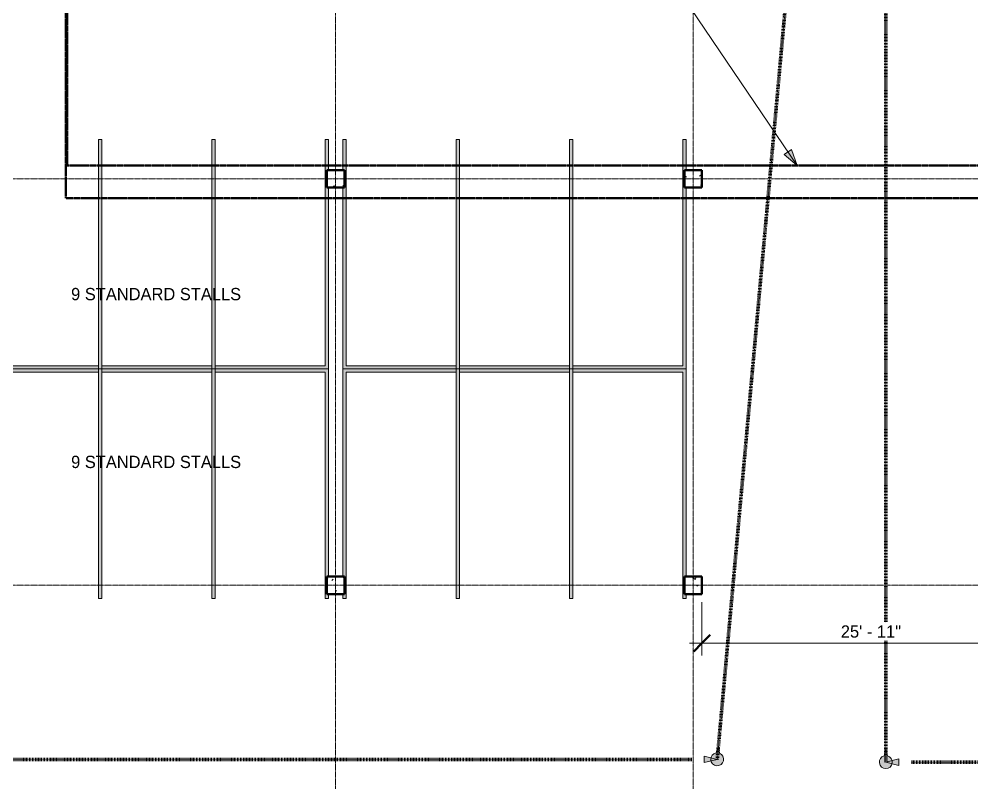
# Model space of a CAD drawing. Header units: metres. Extents: x -4294 to -464, y 9706 to 12475.
# Drawn here: x -3444 to -2572, y 10286 to 10985 of the extents above; entities that cross this region are included whole.
import ezdxf

# ---------------------------------------------------------------- set-up
doc = ezdxf.new("R2010")
doc.units = ezdxf.units.M
for name, pattern in [('Dash', [0.25, 0.125, -0.125]), ('Dash 1_16_', [0.125, 0.0625, -0.0625]), ('Grid Line 1_2_', [0.875, 0.5, -0.125, 0.125, -0.125])]:
    doc.linetypes.add(name, pattern=pattern)
for name, color, linetype, lineweight in [('0-1', 7, 'Continuous', 5), ('0-3', 7, 'Continuous', 9), ('A-ANNO-DIMS', 211, 'Continuous', 9), ('A-ANNO-DIMS-120', 211, 'Continuous', 9), ('A-ANNO-NOTE', 131, 'Continuous', 9), ('A-GENM', 5, 'Continuous', 9), ('A-GENM-6', 5, 'Dash', 140), ('C-PROP-LINE-2', 91, 'Dash 1_16_', 50), ('G-ANNO-TEXT-1', 147, 'Continuous', 20), ('S-COLS', 52, 'Continuous', 9), ('S-COLS-1', 250, 'Continuous', 50), ('S-GRID-1', 1, 'Grid Line 1_2_', 9)]:
    doc.layers.add(name, color=color, linetype=linetype, lineweight=lineweight)
doc.styles.add('Century Gothic', font='ufonts.com_century-gothic.ttf', dxfattribs={"height": 11.25})
doc.dimstyles.new('OD__1_8__Tol__', dxfattribs={"dimscale": 12, "dimtxt": 11.746893, "dimasz": 1.25, "dimexe": 0.9375, "dimexo": 0.625, "dimgap": 0.15625, "dimtad": 1, "dimdec": 3, "dimrnd": 0.125, "dimzin": 3, "dimdsep": 46, "dimlunit": 4, "dimtxsty": 'Century Gothic', "dimblk1": 'OBLIQUE', "dimblk2": 'OBLIQUE', "dimsah": 1, "dimcen": 0.09, "dimdle": 0.9375, "dimazin": 0, "dimtfac": 1, "dimtdec": 4, "dimtix": 1, "dimtmove": 0, "dimatfit": 3, "dimfxl": 1, "dimtvp": 1, "dimtfill": 1, "dimfrac": 2, "dimtolj": 1, "dimtzin": 0, "dimarcsym": 2})

# ---------------------------------------------------------------- blocks, each defined once
blk = doc.blocks.new('Concrete-Rectangular-Column - ONE-V14-FLOOR PLAN - BASEMENT')
at = {"layer": 'S-COLS'}
h = blk.add_hatch(dxfattribs=at)
h.set_pattern_fill('FP_17', color=256, style=0, pattern_type=2)
h.set_pattern_definition([(50, (3154.324, -10839.19), (34.4287, -3.01202), [3.6, -39.6]), (355, (3154.324, -10839.19), (-6.6596, 36.10481), [2.88, -31.68]), (100.451, (3157.193, -10839.44), (27.76876, 33.0931), [3.06, -33.655]), (46.184, (3154.324, -10829.59), (51.22752, -7.94535), [5.4, -59.4]), (96.636, (3158.593, -10830.25), (44.86319, 46.7577), [4.589, -50.482]), (351.184, (3154.324, -10829.59), (44.86417, 46.75745), [4.32, -47.52]), (21, (3159.124, -10831.99), (28.65176, -19.325734), [3.6, -39.6]), (326, (3159.124, -10831.99), (11.67934, 34.80662), [2.88, -31.68]), (71.451, (3161.51, -10833.6), (40.33096, 15.48132), [3.06, -33.655]), (37.5, (3154.324, -10839.189), (0.583112, 15.978979), [1.584, -29.712, 1.584, -30.576, -31.8]), (37.5, (3154.324, -10839.189), (0.583112, 15.978979), [-63.456, 1.584, -30.216]), (7.5, (3154.324, -10839.189), (12.62689, 18.932107), [1.584, -16.752, 1.584, -28.992, -12.12]), (7.5, (3154.324, -10839.189), (12.62689, 18.932107), [-48.912, 1.584, -10.536]), (327.5, (3143.62, -10839.189), (25.622992, -1.082799), [1.584, -10.416, 1.584, -35.856, -49.68]), (327.5, (3143.62, -10839.189), (25.622992, -1.082799), [-49.44, 1.584, -48.096]), (317.5, (3138.82, -10839.19), (27.99243, 4.80496), [1.584, -14.016, 1.584, -23.28, -35.28]), (317.5, (3138.82, -10839.19), (27.99243, 4.80496), [-40.464, 1.584, -33.696])])
h.paths.add_polyline_path([(8, -8), (8, 8), (-8, 8), (-8, -8), (7.14, -8)], flags=0)
at = {"layer": 'S-COLS-1'}
for p, q in [((8, 8), (-8, 8)), ((-8, 8), (-8, -8)), ((8, -8), (8, 8)), ((-8, -8), (8, -8))]:
    blk.add_line(p, q, dxfattribs=at)
blk = doc.blocks.new('Concrete-Rectangular-Column - ONE-V15-FLOOR PLAN - BASEMENT')
at = {"layer": 'S-COLS'}
h = blk.add_hatch(dxfattribs=at)
h.set_pattern_fill('FP_18', color=256, style=0, pattern_type=2)
h.set_pattern_definition([(50, (2827.324, -10839.19), (34.4287, -3.01202), [3.6, -39.6]), (355, (2827.324, -10839.19), (-6.6596, 36.10481), [2.88, -31.68]), (100.451, (2830.193, -10839.44), (27.76876, 33.0931), [3.06, -33.655]), (46.184, (2827.324, -10829.59), (51.22752, -7.94535), [5.4, -59.4]), (96.636, (2831.593, -10830.25), (44.86319, 46.7577), [4.589, -50.482]), (351.184, (2827.324, -10829.59), (44.86417, 46.75745), [4.32, -47.52]), (21, (2832.124, -10831.99), (28.65176, -19.325734), [3.6, -39.6]), (326, (2832.124, -10831.99), (11.67934, 34.80662), [2.88, -31.68]), (71.451, (2834.51, -10833.6), (40.33096, 15.48132), [3.06, -33.655]), (37.5, (2827.324, -10839.189), (0.583112, 15.978979), [1.584, -29.712, 1.584, -30.576, -31.8]), (37.5, (2827.324, -10839.189), (0.583112, 15.978979), [-63.456, 1.584, -30.216]), (7.5, (2827.324, -10839.189), (12.62689, 18.932107), [1.584, -16.752, 1.584, -28.992, -12.12]), (7.5, (2827.324, -10839.189), (12.62689, 18.932107), [-48.912, 1.584, -10.536]), (327.5, (2816.62, -10839.189), (25.622992, -1.0828), [1.584, -10.416, 1.584, -35.856, -49.68]), (327.5, (2816.62, -10839.189), (25.622992, -1.0828), [-49.44, 1.584, -48.096]), (317.5, (2811.82, -10839.19), (27.99243, 4.80496), [1.584, -14.016, 1.584, -23.28, -35.28]), (317.5, (2811.82, -10839.19), (27.99243, 4.80496), [-40.464, 1.584, -33.696])])
h.paths.add_polyline_path([(8, -8), (8, 8), (-8, 8), (-8, -8), (-6.5, -8)], flags=0)
at = {"layer": 'S-COLS-1'}
for p, q in [((8, 8), (-8, 8)), ((-8, 8), (-8, -8)), ((8, -8), (8, 8)), ((-8, -8), (8, -8))]:
    blk.add_line(p, q, dxfattribs=at)
blk = doc.blocks.new('Concrete-Rectangular-Column - ONE-V18-FLOOR PLAN - BASEMENT')
at = {"layer": 'S-COLS'}
h = blk.add_hatch(dxfattribs=at)
h.set_pattern_fill('FP_21', color=256, style=0, pattern_type=2)
h.set_pattern_definition([(50, (2827.324, -10467.19), (34.4287, -3.01202), [3.6, -39.6]), (355, (2827.324, -10467.19), (-6.6596, 36.10481), [2.88, -31.68]), (100.451, (2830.193, -10467.44), (27.76876, 33.0931), [3.06, -33.655]), (46.184, (2827.324, -10457.59), (51.22752, -7.94535), [5.4, -59.4]), (96.636, (2831.593, -10458.25), (44.86319, 46.7577), [4.589, -50.482]), (351.184, (2827.324, -10457.59), (44.86417, 46.75745), [4.32, -47.52]), (21, (2832.124, -10459.99), (28.65176, -19.325734), [3.6, -39.6]), (326, (2832.124, -10459.99), (11.67934, 34.80662), [2.88, -31.68]), (71.451, (2834.51, -10461.6), (40.33096, 15.48132), [3.06, -33.655]), (37.5, (2827.324, -10467.189), (0.583112, 15.978979), [1.584, -29.712, 1.584, -30.576, -31.8]), (37.5, (2827.324, -10467.189), (0.583112, 15.978979), [-63.456, 1.584, -30.216]), (7.5, (2827.324, -10467.189), (12.62689, 18.932107), [1.584, -16.752, 1.584, -28.992, -12.12]), (7.5, (2827.324, -10467.189), (12.62689, 18.932107), [-48.912, 1.584, -10.536]), (327.5, (2816.62, -10467.189), (25.622992, -1.0828), [1.584, -10.416, 1.584, -35.856, -49.68]), (327.5, (2816.62, -10467.189), (25.622992, -1.0828), [-49.44, 1.584, -48.096]), (317.5, (2811.82, -10467.19), (27.99243, 4.80496), [1.584, -14.016, 1.584, -23.28, -35.28]), (317.5, (2811.82, -10467.19), (27.99243, 4.80496), [-40.464, 1.584, -33.696])])
h.paths.add_polyline_path([(-8, -8), (8, -8), (8, 8), (-8, 8)], flags=0)
at = {"layer": 'S-COLS-1'}
for p, q in [((8, 8), (-8, 8)), ((-8, 8), (-8, -8)), ((8, -8), (8, 8)), ((-8, -8), (8, -8))]:
    blk.add_line(p, q, dxfattribs=at)
blk = doc.blocks.new('Concrete-Rectangular-Column - ONE-V24-FLOOR PLAN - BASEMENT')
at = {"layer": 'S-COLS'}
h = blk.add_hatch(dxfattribs=at)
h.set_pattern_fill('FP_27', color=256, style=0, pattern_type=2)
h.set_pattern_definition([(50, (3154.324, -10467.19), (34.4287, -3.01202), [3.6, -39.6]), (355, (3154.324, -10467.19), (-6.6596, 36.10481), [2.88, -31.68]), (100.451, (3157.193, -10467.44), (27.76876, 33.0931), [3.06, -33.655]), (46.184, (3154.324, -10457.59), (51.22752, -7.94535), [5.4, -59.4]), (96.636, (3158.593, -10458.25), (44.86319, 46.7577), [4.589, -50.482]), (351.184, (3154.324, -10457.59), (44.86417, 46.75745), [4.32, -47.52]), (21, (3159.124, -10459.99), (28.65176, -19.325734), [3.6, -39.6]), (326, (3159.124, -10459.99), (11.67934, 34.80662), [2.88, -31.68]), (71.451, (3161.51, -10461.6), (40.33096, 15.48132), [3.06, -33.655]), (37.5, (3154.324, -10467.189), (0.583112, 15.978979), [1.584, -29.712, 1.584, -30.576, -31.8]), (37.5, (3154.324, -10467.189), (0.583112, 15.978979), [-63.456, 1.584, -30.216]), (7.5, (3154.324, -10467.189), (12.62689, 18.932107), [1.584, -16.752, 1.584, -28.992, -12.12]), (7.5, (3154.324, -10467.189), (12.62689, 18.932107), [-48.912, 1.584, -10.536]), (327.5, (3143.62, -10467.189), (25.622992, -1.0828), [1.584, -10.416, 1.584, -35.856, -49.68]), (327.5, (3143.62, -10467.189), (25.622992, -1.0828), [-49.44, 1.584, -48.096]), (317.5, (3138.82, -10467.19), (27.99243, 4.80496), [1.584, -14.016, 1.584, -23.28, -35.28]), (317.5, (3138.82, -10467.19), (27.99243, 4.80496), [-40.464, 1.584, -33.696])])
h.paths.add_polyline_path([(8, -8), (8, 8), (-8, 8), (-8, -8), (6.56, -8)], flags=0)
at = {"layer": 'S-COLS-1'}
for p, q in [((8, 8), (-8, 8)), ((-8, 8), (-8, -8)), ((8, -8), (8, 8)), ((-8, -8), (8, -8))]:
    blk.add_line(p, q, dxfattribs=at)
blk = doc.blocks.new('CTR - 1st Phase - Shell_rvt-1-FLOOR PLAN - BASEMENT')
at = {"layer": 'S-GRID-1'}
for p, q in [((-3154.32, 9836.18), (-3154.32, 12413.74)), ((-2827.32, 9836.18), (-2827.32, 12413.74)), ((-464.45, 10839.19), (-4232.19, 10839.19)), ((-464.45, 10467.19), (-4232.19, 10467.19))]:
    blk.add_line(p, q, dxfattribs=at)
at = {"layer": '0-3'}
for name, p in [('Concrete-Rectangular-Column - ONE-V14-FLOOR PLAN - BASEMENT', (-3154.32, 10839.19)), ('Concrete-Rectangular-Column - ONE-V15-FLOOR PLAN - BASEMENT', (-2827.32, 10839.19)), ('Concrete-Rectangular-Column - ONE-V24-FLOOR PLAN - BASEMENT', (-3154.32, 10467.19)), ('Concrete-Rectangular-Column - ONE-V18-FLOOR PLAN - BASEMENT', (-2827.32, 10467.19))]:
    blk.add_blockref(name, p, dxfattribs=at)
blk = doc.blocks.new('Path of Travel - 02 Middle-1950433-FLOOR PLAN - BASEMENT')
at = {"layer": 'A-GENM'}
for points in [[(7.54, 5.71), (6.52, 5.42), (5.09, 4.51), (3.96, 3.23), (3.23, 1.55), (3.01, 0), (3.25, -1.68), (3.96, -3.23), (5.09, -4.51), (6.52, -5.42), (8.16, -5.89), (9.86, -5.87), (11.49, -5.36), (12.91, -4.42), (14, -3.12), (14.68, -1.55), (20.91, 0), (14.68, 1.55), (13.9, 3.23), (12.77, 4.51), (11.49, 5.36), (10.38, 5.71), (8.96, 0), (7.61, 5.42)], [(674.91, 3), (674.91, -3), (686.96, 0)]]:
    blk.add_hatch(color=256, dxfattribs=at).paths.add_polyline_path(points, flags=0)
for p, q in [((20.91, 0), (14.68, 1.55)), ((686.96, 0), (674.91, 3)), ((674.91, 3), (674.91, -3)), ((14.68, -1.55), (20.91, 0)), ((674.91, -3), (686.96, 0))]:
    blk.add_line(p, q, dxfattribs=at)
blk.add_arc((8.95, 0), 5.94, 15.16159, 344.83841, dxfattribs=at)
at = {"layer": 'A-GENM-6'}
blk.add_line((8.96, 0), (663.96, 0), dxfattribs=at)
blk = doc.blocks.new('Path of Travel - 02 Middle-1950498-FLOOR PLAN - BASEMENT')
at = {"layer": 'A-GENM'}
blk.add_hatch(color=256, dxfattribs=at).paths.add_polyline_path([(3.01, 0), (3.25, -1.68), (3.96, -3.23), (5.09, -4.51), (6.52, -5.42), (7.54, -5.71), (8.96, 0), (10.38, -5.71), (11.49, -5.36), (12.91, -4.42), (14, -3.12), (14.68, -1.55), (20.91, 0), (14.68, 1.55), (13.9, 3.23), (12.77, 4.51), (11.49, 5.36), (9.86, 5.87), (8.16, 5.89), (6.52, 5.42), (5.09, 4.51), (3.96, 3.23), (3.23, 1.55)], flags=0)
for p, q in [((20.91, 0), (14.68, 1.55)), ((14.68, -1.55), (20.91, 0))]:
    blk.add_line(p, q, dxfattribs=at)
blk.add_arc((8.95, 0), 5.94, 15.16159, 344.83841, dxfattribs=at)
at = {"layer": 'A-GENM-6'}
blk.add_line((8.96, 0), (1563.96, 0), dxfattribs=at)
blk = doc.blocks.new('Path of Travel - 02 Middle-1950850-FLOOR PLAN - BASEMENT')
at = {"layer": 'A-GENM'}
blk.add_hatch(color=256, dxfattribs=at).paths.add_polyline_path([(973.41, -3), (985.45, 0), (973.41, 3)], flags=0)
for p, q in [((985.45, 0), (973.41, 3)), ((973.41, 3), (973.41, -3)), ((973.41, -3), (985.45, 0))]:
    blk.add_line(p, q, dxfattribs=at)
at = {"layer": 'A-GENM-6'}
blk.add_line((8.96, 0), (962.45, 0), dxfattribs=at)
blk = doc.blocks.new('Path of Travel - 02 Middle-1950962-FLOOR PLAN - BASEMENT')
at = {"layer": 'A-GENM'}
blk.add_hatch(color=256, dxfattribs=at).paths.add_polyline_path([(3.01, 0), (3.25, -1.68), (3.96, -3.23), (5.09, -4.51), (6.52, -5.42), (8.16, -5.89), (9.86, -5.87), (11.49, -5.36), (12.91, -4.42), (14, -3.12), (14.68, -1.55), (20.91, 0), (14.68, 1.55), (14, 3.12), (12.91, 4.42), (11.49, 5.37), (9.87, 5.86), (8.96, 0), (7.03, 5.56), (6.52, 5.42), (5.09, 4.51), (3.96, 3.23), (3.25, 1.68), (3.06, 0.39)], flags=0)
for p, q in [((20.91, 0), (14.68, 1.55)), ((14.68, -1.55), (20.91, 0))]:
    blk.add_line(p, q, dxfattribs=at)
blk.add_arc((8.95, 0), 5.94, 15.16159, 344.83841, dxfattribs=at)
at = {"layer": 'A-GENM-6'}
blk.add_line((8.96, 0), (1567.86, 0), dxfattribs=at)
blk = doc.blocks.new('Parking_Stall_Multiple - STANDARD-1982617-FLOOR PLAN - BASEMENT')
at = {"layer": 'A-GENM'}
h = blk.add_hatch(color=256, dxfattribs=at)
h.paths.add_polyline_path([(210, -106.67), (106.5, -105.17), (3, -106.67), (128.62, -106.67)], flags=0)
h.paths.add_polyline_path([(0, -103.67), (0.08, -106.58), (0, -106.67), (3, -106.67), (1.5, -105.17)], flags=0)
h.paths.add_polyline_path([(210, -3), (210, 0), (206, 0), (206, -1.5), (190, -1.5), (190, 0), (0, 0), (0, -103.67), (3, -103.67), (3, -3), (128.62, -3)], flags=0)
h = blk.add_hatch(color=256, dxfattribs=at)
h.paths.add_polyline_path([(210, -210.34), (106.5, -208.84), (3, -210.34), (128.62, -210.34)], flags=0)
h.paths.add_polyline_path([(210, -106.67), (210, -103.67), (0, -103.67), (3, -106.67), (106.5, -105.17), (128.62, -105.49)], flags=0)
h.paths.add_polyline_path([(3, -210.34), (0, -207.34), (0.08, -210.25), (0, -210.34)], flags=0)
h.paths.add_polyline_path([(0, -106.67), (0.08, -106.58), (0, -103.67)], flags=0)
h.paths.add_polyline_path([(3, -174.91), (3, -106.67), (0, -106.67), (0, -207.34), (3, -207.34)], flags=0)
h = blk.add_hatch(color=256, dxfattribs=at)
h.paths.add_polyline_path([(3, -210.34), (106.5, -208.84), (210, -210.34), (210, -207.34), (0, -207.34)], flags=0)
h.paths.add_polyline_path([(0, -210.34), (0.08, -210.25), (0, -207.34)], flags=0)
h.paths.add_polyline_path([(210, -312.5), (210, -311), (3, -311), (3, -210.34), (0, -210.34), (0, -314), (190, -314), (190, -312.5), (206, -312.5), (206, -314), (210, -314)], flags=0)
for p, q in [((190, 0), (0, 0)), ((0, 0), (0, -106.67)), ((210, 0), (206, 0)), ((210, -3), (210, 0)), ((3, -103.67), (3, -3)), ((3, -3), (210, -3)), ((210, -103.67), (0, -103.67)), ((0, -103.67), (0, -210.34)), ((210, -103.67), (3, -103.67)), ((210, -106.67), (210, -103.67)), ((210, -106.67), (210, -103.67)), ((0, -106.67), (210, -106.67)), ((3, -207.34), (3, -106.67)), ((3, -106.67), (210, -106.67)), ((210, -207.34), (0, -207.34)), ((0, -207.34), (0, -314)), ((210, -207.34), (3, -207.34)), ((210, -210.34), (210, -207.34)), ((210, -210.34), (210, -207.34)), ((0, -210.34), (210, -210.34)), ((3, -311), (3, -210.34)), ((3, -210.34), (210, -210.34)), ((210, -311), (3, -311)), ((210, -314), (210, -311)), ((0, -314), (190, -314)), ((206, -314), (210, -314))]:
    blk.add_line(p, q, dxfattribs=at)
blk = doc.blocks.new('Parking_Stall_Multiple - STANDARD-2088802-FLOOR PLAN - BASEMENT')
at = {"layer": 'A-GENM'}
h = blk.add_hatch(color=256, dxfattribs=at)
h.paths.add_polyline_path([(210, -106.67), (106.5, -105.17), (3, -106.67)], flags=0)
h.paths.add_polyline_path([(0, -103.67), (0.08, -106.58), (0, -106.67), (3, -106.67), (1.5, -105.17)], flags=0)
h.paths.add_polyline_path([(210, -1.5), (210, 0), (206, 0), (206, -1.5), (190, -1.5), (190, 0), (0, 0), (0, -103.67), (3, -103.67), (3, -3), (210, -3)], flags=0)
h = blk.add_hatch(color=256, dxfattribs=at)
h.paths.add_polyline_path([(210, -210.34), (106.5, -208.84), (3, -210.34)], flags=0)
h.paths.add_polyline_path([(210, -106.67), (210, -103.67), (0, -103.67), (3, -106.67), (106.5, -105.17)], flags=0)
h.paths.add_polyline_path([(3, -210.34), (0, -207.34), (0.08, -210.25), (0, -210.34)], flags=0)
h.paths.add_polyline_path([(0, -106.67), (0.08, -106.58), (0, -103.67)], flags=0)
h.paths.add_polyline_path([(3, -109.67), (3, -106.67), (0, -106.67), (0, -207.34), (3, -207.34)], flags=0)
h = blk.add_hatch(color=256, dxfattribs=at)
h.paths.add_polyline_path([(3, -210.34), (106.5, -208.84), (210, -210.34), (210, -207.34), (0, -207.34)], flags=0)
h.paths.add_polyline_path([(0, -210.34), (0.08, -210.25), (0, -207.34)], flags=0)
h.paths.add_polyline_path([(210, -312.5), (210, -311), (3, -311), (3, -210.34), (0, -210.34), (0, -314), (190, -314), (190, -312.5), (206, -312.5), (206, -314), (210, -314)], flags=0)
for p, q in [((190, 0), (0, 0)), ((0, 0), (0, -106.67)), ((210, 0), (206, 0)), ((210, -3), (210, 0)), ((3, -103.67), (3, -3)), ((3, -3), (210, -3)), ((210, -103.67), (0, -103.67)), ((0, -103.67), (0, -210.34)), ((210, -103.67), (3, -103.67)), ((210, -106.67), (210, -103.67)), ((210, -106.67), (210, -103.67)), ((0, -106.67), (210, -106.67)), ((3, -207.34), (3, -106.67)), ((3, -106.67), (210, -106.67)), ((210, -207.34), (0, -207.34)), ((0, -207.34), (0, -314)), ((210, -207.34), (3, -207.34)), ((210, -210.34), (210, -207.34)), ((210, -210.34), (210, -207.34)), ((0, -210.34), (210, -210.34)), ((3, -311), (3, -210.34)), ((3, -210.34), (210, -210.34)), ((210, -311), (3, -311)), ((210, -314), (210, -311)), ((0, -314), (190, -314)), ((206, -314), (210, -314))]:
    blk.add_line(p, q, dxfattribs=at)
blk = doc.blocks.new('Parking_Stall_Multiple - STANDARD-V30-FLOOR PLAN - BASEMENT')
at = {"layer": 'A-GENM'}
h = blk.add_hatch(color=256, dxfattribs=at)
h.paths.add_polyline_path([(0, 207.34), (210, 207.34), (210, 210.34), (106.5, 208.84), (3, 210.34)], flags=0)
h.paths.add_polyline_path([(0, 207.34), (0.08, 210.25), (0, 210.34)], flags=0)
h.paths.add_polyline_path([(0, 311), (0, 210.34), (3, 210.34), (3, 311), (210, 311), (210, 314), (182, 314), (182, 312.5), (166, 312.5), (166, 314), (0, 314)], flags=0)
h = blk.add_hatch(color=256, dxfattribs=at)
h.paths.add_polyline_path([(0, 103.67), (210, 103.67), (210, 106.67), (106.5, 105.17), (3, 106.67)], flags=0)
h.paths.add_polyline_path([(0, 106.67), (0, 103.67), (0.08, 106.58)], flags=0)
h.paths.add_polyline_path([(3, 210.34), (106.5, 208.84), (210, 210.34), (37.45, 210.34)], flags=0)
h.paths.add_polyline_path([(0, 207.34), (3, 210.34), (0, 210.34), (0.08, 210.25)], flags=0)
h.paths.add_polyline_path([(0, 207.29), (0, 106.67), (3, 106.67), (3, 207.34), (0, 207.34)], flags=0)
h = blk.add_hatch(color=256, dxfattribs=at)
h.paths.add_polyline_path([(3, 106.67), (106.5, 105.17), (210, 106.67), (37.45, 106.67)], flags=0)
h.paths.add_polyline_path([(0, 103.67), (3, 106.67), (0, 106.67), (0.08, 106.58)], flags=0)
h.paths.add_polyline_path([(0, 0), (166, 0), (166, 1.5), (182, 1.5), (182, 0), (210, 0), (210, 3), (3, 3), (3, 103.67), (0, 103.62), (0, 3)], flags=0)
for p, q in [((166, 314), (0, 314)), ((0, 314), (0, 207.34)), ((210, 314), (182, 314)), ((210, 311), (210, 314)), ((3, 210.34), (3, 311)), ((3, 311), (210, 311)), ((210, 210.34), (0, 210.34)), ((0, 210.34), (0, 103.67)), ((210, 210.34), (3, 210.34)), ((210, 207.34), (210, 210.34)), ((210, 207.34), (210, 210.34)), ((0, 207.34), (210, 207.34)), ((3, 106.67), (3, 207.34)), ((3, 207.34), (210, 207.34)), ((210, 106.67), (0, 106.67)), ((0, 106.67), (0, 0)), ((210, 106.67), (3, 106.67)), ((210, 103.67), (210, 106.67)), ((210, 103.67), (210, 106.67)), ((0, 103.67), (210, 103.67)), ((3, 3), (3, 103.67)), ((3, 103.67), (210, 103.67)), ((210, 3), (3, 3)), ((210, 0), (210, 3)), ((0, 0), (166, 0)), ((182, 0), (210, 0))]:
    blk.add_line(p, q, dxfattribs=at)
blk = doc.blocks.new('Family - ___-1870007-FLOOR PLAN - BASEMENT')
at = {"layer": 'C-PROP-LINE-2'}
for p in [(-3400.05, 11247.39), (-2067.92, 10851.39)]:
    blk.add_line(p, (-3400.05, 10851.39), dxfattribs=at)
blk = doc.blocks.new('Family - ___-1870574-FLOOR PLAN - BASEMENT')
at = {"layer": 'C-PROP-LINE-2'}
for p in [(-3401.05, 11277.29), (-2098.26, 10821.49)]:
    blk.add_line(p, (-3401.05, 10821.49), dxfattribs=at)
blk = doc.blocks.new('DIMBLOCK42-FLOOR PLAN - BASEMENT')
at = {"layer": 'A-ANNO-DIMS-120'}
for p, q in [((-2819.32, 10451.69), (-2819.32, 10403.01)), ((-2819.32, 10414.26), (-2819.32, 10451.69)), ((-2508.32, 10451.69), (-2508.32, 10403.01)), ((-2508.32, 10414.26), (-2508.32, 10451.69)), ((-2830.57, 10414.26), (-2497.07, 10414.26))]:
    blk.add_line(p, q, dxfattribs=at)
at = {"layer": 'A-ANNO-DIMS-120', "lineweight": 50}
for p, q in [((-2819.32, 10414.26), (-2811.82, 10421.76)), ((-2508.32, 10414.26), (-2500.82, 10421.76)), ((-2819.32, 10414.26), (-2826.82, 10406.76)), ((-2508.32, 10414.26), (-2515.82, 10406.76))]:
    blk.add_line(p, q, dxfattribs=at)
at = {"layer": 'A-ANNO-DIMS-120', "color": 0, "insert": (-2692.26, 10430.56), "char_height": 11.25, "width": 68.2439, "attachment_point": 1, "line_spacing_factor": 0.984502, "style": 'Century Gothic', "bg_fill": 3, "box_fill_scale": 1.25, "bg_fill_color": 256, "bg_fill_true_color": 13158600, "bg_fill_transparency": 0}
blk.add_mtext('25\' - 11"', dxfattribs=at)
blk = doc.blocks.new('_Oblique')
at = {"color": 0, "linetype": 'ByBlock', "lineweight": -2}
blk.add_line((-0.5, -0.5), (0.5, 0.5), dxfattribs=at)

msp = doc.modelspace()

# ---------------------------------------------------------------- hatches: boundary and pattern name
at = {"layer": 'A-ANNO-NOTE'}
msp.add_hatch(color=256, dxfattribs=at).paths.add_polyline_path([(-2732.313, 10851.26), (-2737.3647, 10865.9445), (-2744.0302, 10861.4513)], flags=0)

# ---------------------------------------------------------------- linework, layer by layer
for p, q in [((-2732.313, 10851.26), (-2847.1739, 11021.6497)), ((-2737.3647, 10865.9445), (-2744.0302, 10861.4513)), ((-2744.0302, 10861.4513), (-2732.313, 10851.26)), ((-2732.313, 10851.26), (-2737.3647, 10865.9445))]:
    msp.add_line(p, q, dxfattribs=at)

# ---------------------------------------------------------------- block references
at = {"layer": '0-1'}
msp.add_blockref('CTR - 1st Phase - Shell_rvt-1-FLOOR PLAN - BASEMENT', (0, 0), dxfattribs=at)
at = {"layer": 'A-GENM'}
for name, p, rotation in [('Path of Travel - 02 Middle-1950962-FLOOR PLAN - BASEMENT', (-2806.1219, 10298.9989), 84.83256899783551), ('Path of Travel - 02 Middle-1950498-FLOOR PLAN - BASEMENT', (-2651.1237, 10296.4305), 89.99999999999991), ('Parking_Stall_Multiple - STANDARD-V30-FLOOR PLAN - BASEMENT', (-3160.8198, 10665.1894), 89.99999999999953), ('Parking_Stall_Multiple - STANDARD-V30-FLOOR PLAN - BASEMENT', (-2833.8198, 10665.1894), 89.99999999999953), ('Parking_Stall_Multiple - STANDARD-2088802-FLOOR PLAN - BASEMENT', (-3160.8198, 10665.1894), 270.0000000000005), ('Parking_Stall_Multiple - STANDARD-1982617-FLOOR PLAN - BASEMENT', (-2833.8198, 10665.1894), 270.0000000000005), ('Path of Travel - 02 Middle-1950433-FLOOR PLAN - BASEMENT', (-1964.1649, 10305.3894), 180)]:
    msp.add_blockref(name, p, dxfattribs=dict(at, rotation=rotation))
msp.add_blockref('Path of Travel - 02 Middle-1950850-FLOOR PLAN - BASEMENT', (-3790.7685, 10307.9213), dxfattribs=at)
at = {"layer": 'C-PROP-LINE-2'}
for name in ['Family - ___-1870007-FLOOR PLAN - BASEMENT', 'Family - ___-1870574-FLOOR PLAN - BASEMENT']:
    msp.add_blockref(name, (0, 0), dxfattribs=at)

# ---------------------------------------------------------------- texts
at = {"layer": 'G-ANNO-TEXT-1', "char_height": 11.25, "width": 181.42125, "attachment_point": 1, "style": 'Century Gothic'}
for insert in [(-3396.3059, 10739.3642), (-3396.3059, 10585.7642)]:
    msp.add_mtext('9 STANDARD STALLS', dxfattribs=dict(at, insert=insert))

# ---------------------------------------------------------------- next in the draw order: dimensions: what is measured, and where the dimension line sits
at = {"layer": 'A-ANNO-DIMS'}
dim = msp.add_linear_dim(base=(-2508.3237, 10414.2643), p1=(-2819.3237, 10459.1894), p2=(-2508.3237, 10459.1894), dimstyle='OD__1_8__Tol__', override={"dimpost": '<>', "dimfxl": 311}, dxfattribs=at)
dim.commit()
dim.dimension.update_dxf_attribs({"geometry": 'DIMBLOCK42-FLOOR PLAN - BASEMENT', "text_midpoint": (-2663.8237, 10422.0473)})

doc.saveas('drawing.dxf')
